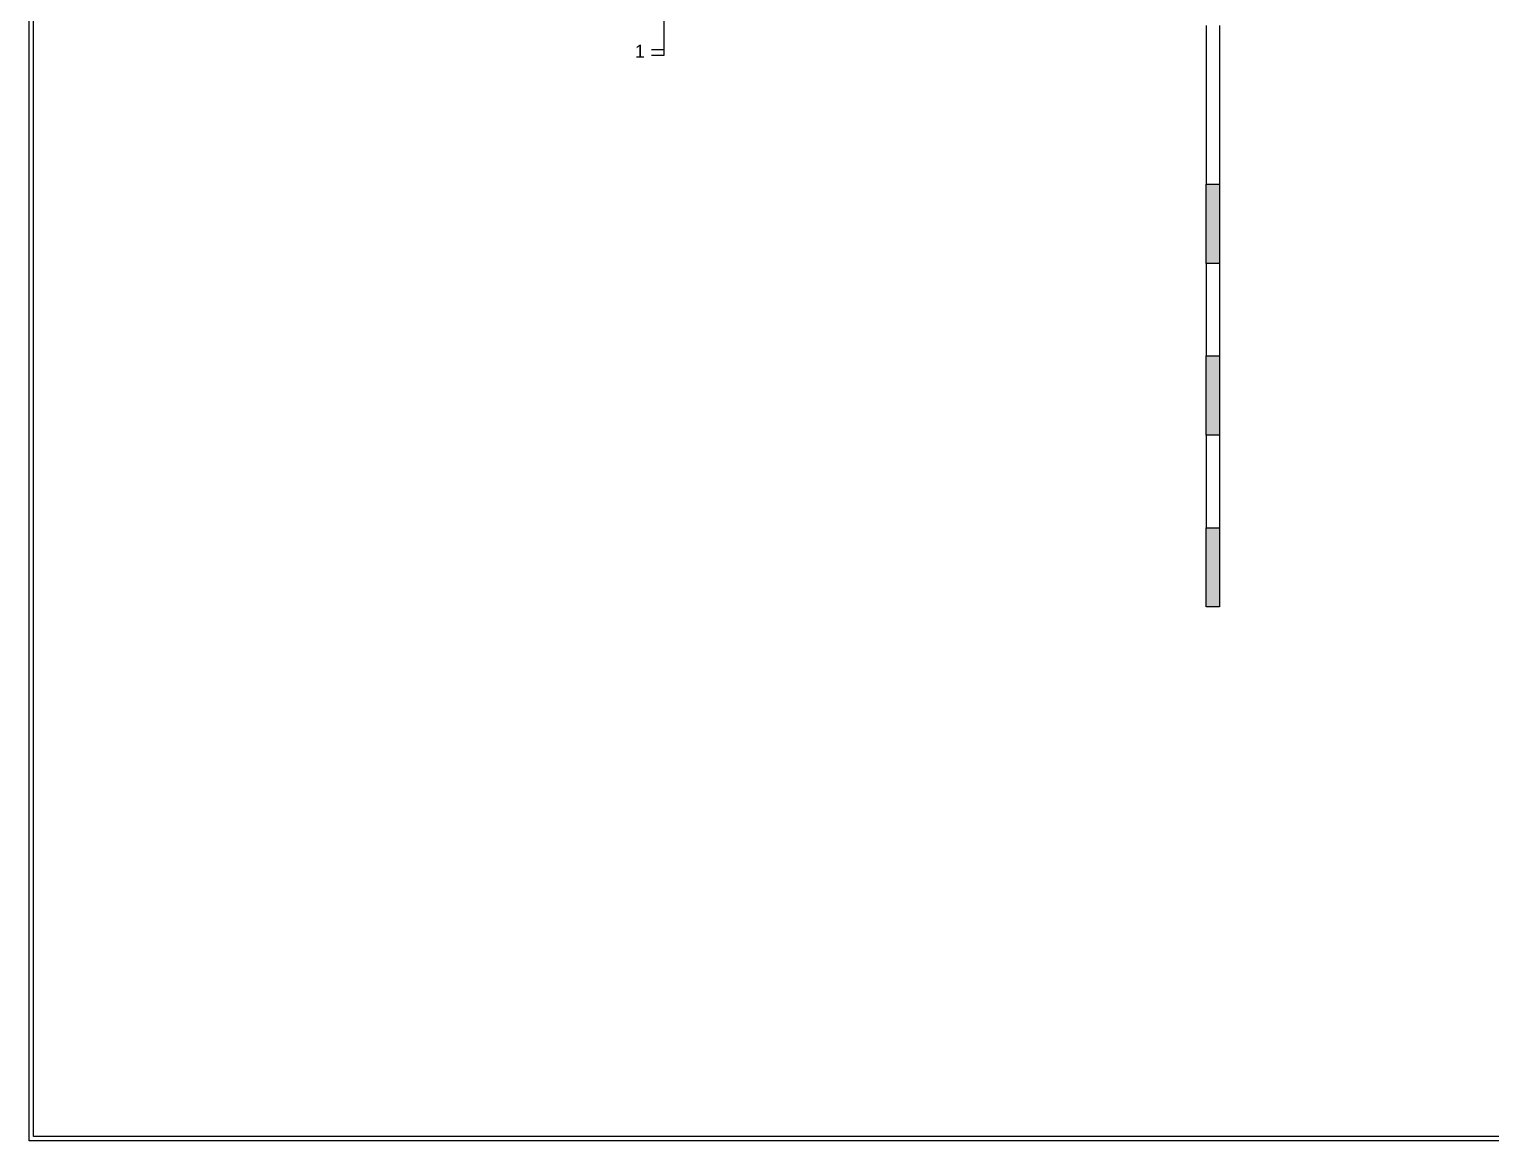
# Model space of a CAD drawing. Header units: millimetres. Extents: x 149548 to 2069915, y -1587483 to -1219800.
# Drawn here: x 1816143 to 1849325, y -1548885 to -1523645 of the extents above; entities that cross this region are included whole.
import ezdxf

# ---------------------------------------------------------------- set-up
doc = ezdxf.new("R2010")
doc.units = ezdxf.units.MM
doc.header["$MEASUREMENT"] = 0
doc.linetypes.add('CONTINOUS', pattern=[0])
for name, color, linetype in [('BEAM-300X450', 6, 'Continuous'), ('COL.NO.', 6, 'Continuous'), ('Str. Layout', 7, 'Continuous'), ('STR.COLUMN', 1, 'Continuous'), ('Text', 7, 'Continuous')]:
    doc.layers.add(name, color=color, linetype=linetype)
doc.styles.add('style1', font='arial.ttf')

# ---------------------------------------------------------------- blocks, each defined once
blk = doc.blocks.new('COL')
at = {"layer": 'STR.COLUMN', "transparency": 33554687}
h = blk.add_hatch(color=256, dxfattribs=at)
h.dxf.hatch_style = 1
h.paths.add_polyline_path([(1804076, -1425909), (1804076, -1427709), (1804376, -1427709), (1804376, -1425909)])
h = blk.add_hatch(color=256, dxfattribs=at)
h.dxf.hatch_style = 1
h.paths.add_polyline_path([(1804376, -1429809), (1804076, -1429809), (1804076, -1431609), (1804376, -1431609)])
h = blk.add_hatch(color=256, dxfattribs=at)
h.dxf.hatch_style = 1
h.paths.add_polyline_path([(1804376, -1433709), (1804076, -1433709), (1804076, -1435509), (1804376, -1435509)])
at = {"layer": 'STR.COLUMN', "color": 5}
for points in [[(1804076, -1425909), (1804376, -1425909), (1804376, -1427709), (1804076, -1427709), (1804076, -1425909)], [(1804376, -1429809), (1804376, -1431609), (1804076, -1431609), (1804076, -1429809), (1804376, -1429809)], [(1804376, -1435509), (1804076, -1435509), (1804076, -1433709), (1804376, -1433709)]]:
    blk.add_lwpolyline(points, close=True, dxfattribs=at)
blk = doc.blocks.new('2nd floor layout')
at = {"layer": 'BEAM-300X450', "linetype": 'CONTINOUS', "ltscale": 750}
for p, q in [((1842865, -1523562), (1842865, -1527162)), ((1843165, -1523562), (1843165, -1527162)), ((1842865, -1528962), (1842865, -1531062)), ((1843165, -1528962), (1843165, -1531062)), ((1842865, -1532862), (1842865, -1534962)), ((1843165, -1532862), (1843165, -1534962))]:
    blk.add_line(p, q, dxfattribs=at)
at = {"layer": 'STR.COLUMN'}
blk.add_blockref('COL', (38788, -101254), dxfattribs=at)

msp = doc.modelspace()

# ---------------------------------------------------------------- linework, layer by layer
at = {"lineweight": -3}
for points in [[(1903697.59, -1486977.31), (1903697.59, -1548884.8), (1816143.1, -1548884.8), (1816143.1, -1486977.31)], [(1903603.31, -1548790.51), (1816237.38, -1548790.51), (1816237.38, -1487071.6), (1903603.31, -1487071.6)]]:
    msp.add_lwpolyline(points, close=True, dxfattribs=at)
at = {"layer": 'COL.NO.'}
for p, q in [((1830559.98, -1524234.99), (1830559.98, -1520471.57)), ((1830270.97, -1524104.57), (1830559.98, -1524104.57)), ((1830270.97, -1524234.99), (1830559.98, -1524234.99))]:
    msp.add_line(p, q, dxfattribs=at)

# ---------------------------------------------------------------- block references
at = {"layer": 'Str. Layout', "color": 251}
msp.add_blockref('2nd floor layout', (0, 0), dxfattribs=at)

# ---------------------------------------------------------------- texts
at = {"layer": 'Text', "lineweight": 20, "style": 'style1'}
msp.add_text('1', height=293.36, dxfattribs=at).set_placement((1829893.2, -1524289.99))

doc.saveas('drawing.dxf')
